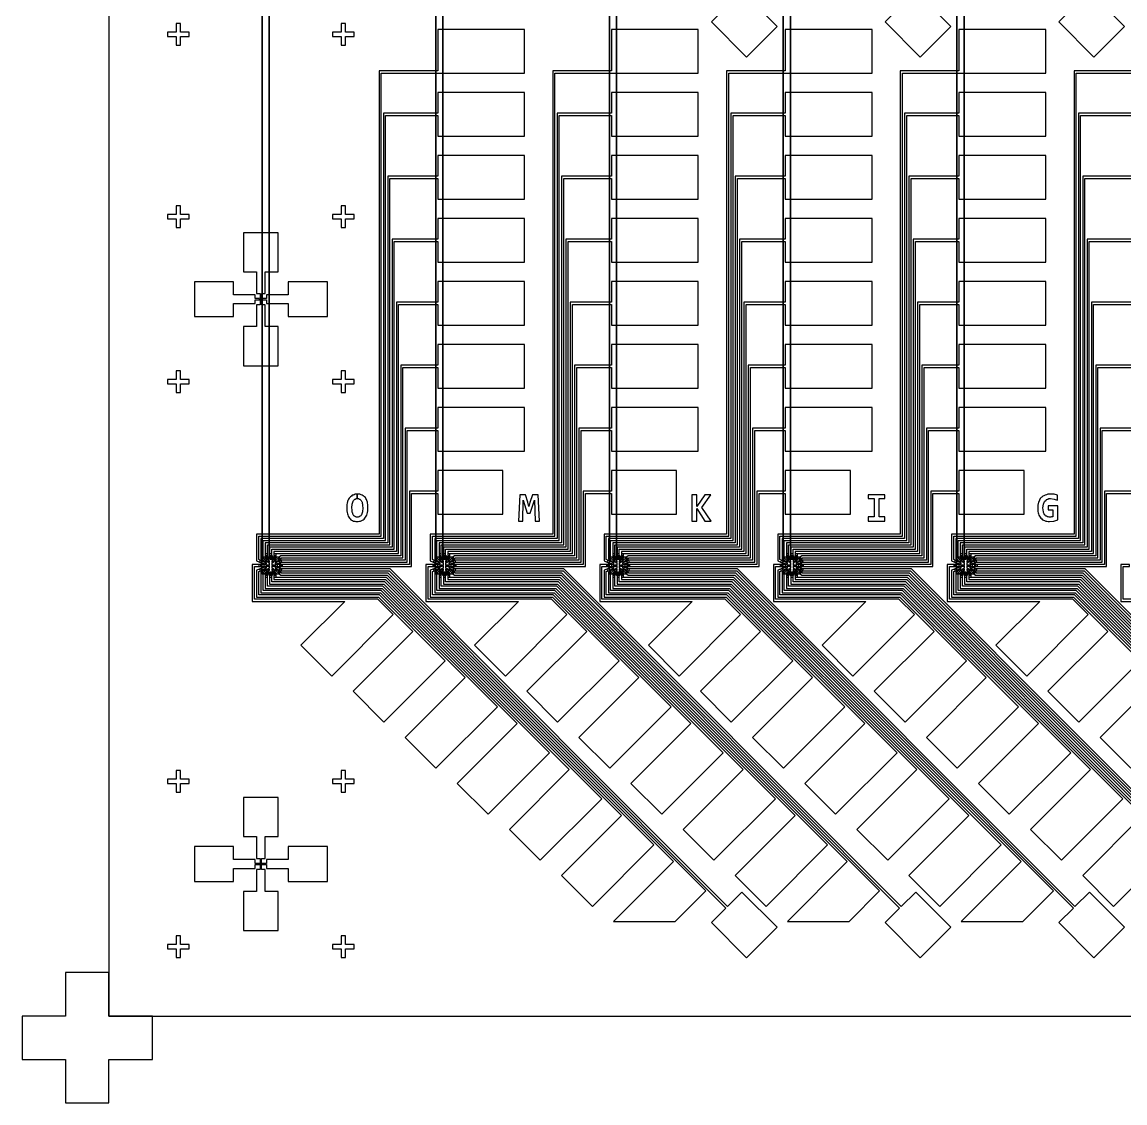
# Model space of a CAD drawing. Extents: x -2450 to 2450, y -2450 to 2450.
# Drawn here: x -2450 to 89, y -2450 to 38 of the extents above; entities that cross this region are included whole.
import ezdxf

# ---------------------------------------------------------------- set-up
doc = ezdxf.new("R2010")
doc.units = 0
for name, color, linetype in [('1', 2, 'CONTINUOUS'), ('11', 2, 'CONTINUOUS'), ('16', 2, 'CONTINUOUS'), ('21', 2, 'CONTINUOUS'), ('6', 2, 'CONTINUOUS')]:
    doc.layers.add(name, color=color, linetype=linetype)

msp = doc.modelspace()

# ---------------------------------------------------------------- linework, layer by layer
at = {"layer": '1'}
for points in [[(-2085, -15), (-2085, 5), (-2065, 5), (-2065, 15), (-2085, 15), (-2085, 35), (-2095, 35), (-2095, 15), (-2115, 15), (-2115, 5), (-2095, 5), (-2095, -15), (-2085, -15)], [(-1705, -15), (-1705, 5), (-1685, 5), (-1685, 15), (-1705, 15), (-1705, 35), (-1715, 35), (-1715, 15), (-1735, 15), (-1735, 5), (-1715, 5), (-1715, -15), (-1705, -15)], [(-2085, -435), (-2085, -415), (-2065, -415), (-2065, -405), (-2085, -405), (-2085, -385), (-2095, -385), (-2095, -405), (-2115, -405), (-2115, -415), (-2095, -415), (-2095, -435), (-2085, -435)], [(-1705, -435), (-1705, -415), (-1685, -415), (-1685, -405), (-1705, -405), (-1705, -385), (-1715, -385), (-1715, -405), (-1735, -405), (-1735, -415), (-1715, -415), (-1715, -435), (-1705, -435)], [(-1860, -753), (-1860, -663), (-1890, -663), (-1890, -613), (-1898.5, -613), (-1898.5, -603), (-1899.5, -603), (-1899.5, -600.5), (-1897, -600.5), (-1897, -601.5), (-1887, -601.5), (-1887, -610), (-1837, -610), (-1837, -640), (-1747, -640), (-1747, -560), (-1837, -560), (-1837, -590), (-1887, -590), (-1887, -598.5), (-1897, -598.5), (-1897, -599.5), (-1899.5, -599.5), (-1899.5, -597), (-1898.5, -597), (-1898.5, -587), (-1890, -587), (-1890, -537), (-1860, -537), (-1860, -447), (-1940, -447), (-1940, -537), (-1910, -537), (-1910, -587), (-1901.5, -587), (-1901.5, -597), (-1900.5, -597), (-1900.5, -599.5), (-1903, -599.5), (-1903, -598.5), (-1913, -598.5), (-1913, -590), (-1963, -590), (-1963, -560), (-2053, -560), (-2053, -640), (-1963, -640), (-1963, -610), (-1913, -610), (-1913, -601.5), (-1903, -601.5), (-1903, -600.5), (-1900.5, -600.5), (-1900.5, -603), (-1901.5, -603), (-1901.5, -613), (-1910, -613), (-1910, -663), (-1940, -663), (-1940, -753), (-1860, -753)], [(-2085, -815), (-2085, -795), (-2065, -795), (-2065, -785), (-2085, -785), (-2085, -765), (-2095, -765), (-2095, -785), (-2115, -785), (-2115, -795), (-2095, -795), (-2095, -815), (-2085, -815)], [(-1705, -815), (-1705, -795), (-1685, -795), (-1685, -785), (-1705, -785), (-1705, -765), (-1715, -765), (-1715, -785), (-1735, -785), (-1735, -795), (-1715, -795), (-1715, -815), (-1705, -815)], [(-1903.4, -1204.98), (-1889.89, -1208.95), (-1889.77, -1209), (-1887.5, -1209), (-1887.5, -1207), (-1889.31, -1207), (-1901.49, -1200.36), (-1903.4, -1204.98)], [(-1903.4, -1221.02), (-1901.49, -1225.64), (-1889.31, -1219), (-1887.5, -1219), (-1887.5, -1217), (-1889.77, -1217), (-1889.89, -1217.05), (-1903.4, -1221.02)], [(-1899.79, -1197.56), (-1888.71, -1205), (-1887.5, -1205), (-1887.5, -1203), (-1887.66, -1203), (-1896.58, -1193.73), (-1899.79, -1197.56)], [(-1855.21, -1197.56), (-1858.42, -1193.73), (-1867.34, -1203), (-1867.5, -1203), (-1867.5, -1205), (-1866.29, -1205), (-1855.21, -1197.56)], [(-1851.6, -1204.98), (-1853.51, -1200.36), (-1865.69, -1207), (-1867.5, -1207), (-1867.5, -1209), (-1865.23, -1209), (-1865.11, -1208.95), (-1851.6, -1204.98)], [(-1851.6, -1221.02), (-1865.11, -1217.05), (-1865.23, -1217), (-1867.5, -1217), (-1867.5, -1219), (-1865.69, -1219), (-1853.51, -1225.64), (-1851.6, -1221.02)], [(-1503.4, -1204.98), (-1489.89, -1208.95), (-1489.77, -1209), (-1487.5, -1209), (-1487.5, -1207), (-1489.31, -1207), (-1501.49, -1200.36), (-1503.4, -1204.98)], [(-1503.4, -1221.02), (-1501.49, -1225.64), (-1489.31, -1219), (-1487.5, -1219), (-1487.5, -1217), (-1489.77, -1217), (-1489.89, -1217.05), (-1503.4, -1221.02)], [(-1499.79, -1197.56), (-1488.71, -1205), (-1487.5, -1205), (-1487.5, -1203), (-1487.66, -1203), (-1496.58, -1193.73), (-1499.79, -1197.56)], [(-1455.21, -1197.56), (-1458.42, -1193.73), (-1467.34, -1203), (-1467.5, -1203), (-1467.5, -1205), (-1466.29, -1205), (-1455.21, -1197.56)], [(-1451.6, -1204.98), (-1453.51, -1200.36), (-1465.69, -1207), (-1467.5, -1207), (-1467.5, -1209), (-1465.23, -1209), (-1465.11, -1208.95), (-1451.6, -1204.98)], [(-1451.6, -1221.02), (-1465.11, -1217.05), (-1465.23, -1217), (-1467.5, -1217), (-1467.5, -1219), (-1465.69, -1219), (-1453.51, -1225.64), (-1451.6, -1221.02)], [(-1103.4, -1204.98), (-1089.89, -1208.95), (-1089.77, -1209), (-1087.5, -1209), (-1087.5, -1207), (-1089.31, -1207), (-1101.49, -1200.36), (-1103.4, -1204.98)], [(-1103.4, -1221.02), (-1101.49, -1225.64), (-1089.31, -1219), (-1087.5, -1219), (-1087.5, -1217), (-1089.77, -1217), (-1089.89, -1217.05), (-1103.4, -1221.02)], [(-1099.79, -1197.56), (-1088.71, -1205), (-1087.5, -1205), (-1087.5, -1203), (-1087.66, -1203), (-1096.58, -1193.73), (-1099.79, -1197.56)], [(-1055.21, -1197.56), (-1058.42, -1193.73), (-1067.34, -1203), (-1067.5, -1203), (-1067.5, -1205), (-1066.29, -1205), (-1055.21, -1197.56)], [(-1051.6, -1204.98), (-1053.51, -1200.36), (-1065.69, -1207), (-1067.5, -1207), (-1067.5, -1209), (-1065.23, -1209), (-1065.11, -1208.95), (-1051.6, -1204.98)], [(-1051.6, -1221.02), (-1065.11, -1217.05), (-1065.23, -1217), (-1067.5, -1217), (-1067.5, -1219), (-1065.69, -1219), (-1053.51, -1225.64), (-1051.6, -1221.02)], [(-703.402, -1204.98), (-689.893, -1208.95), (-689.771, -1209), (-687.5, -1209), (-687.5, -1207), (-689.314, -1207), (-701.488, -1200.36), (-703.402, -1204.98)], [(-703.402, -1221.02), (-701.488, -1225.64), (-689.314, -1219), (-687.5, -1219), (-687.5, -1217), (-689.771, -1217), (-689.893, -1217.05), (-703.402, -1221.02)], [(-699.79, -1197.56), (-688.713, -1205), (-687.5, -1205), (-687.5, -1203), (-687.662, -1203), (-696.576, -1193.73), (-699.79, -1197.56)], [(-655.21, -1197.56), (-658.424, -1193.73), (-667.338, -1203), (-667.5, -1203), (-667.5, -1205), (-666.287, -1205), (-655.21, -1197.56)], [(-651.598, -1204.98), (-653.512, -1200.36), (-665.686, -1207), (-667.5, -1207), (-667.5, -1209), (-665.229, -1209), (-665.107, -1208.95), (-651.598, -1204.98)], [(-651.598, -1221.02), (-665.107, -1217.05), (-665.229, -1217), (-667.5, -1217), (-667.5, -1219), (-665.686, -1219), (-653.512, -1225.64), (-651.598, -1221.02)], [(-303.402, -1204.98), (-289.893, -1208.95), (-289.771, -1209), (-287.5, -1209), (-287.5, -1207), (-289.314, -1207), (-301.488, -1200.36), (-303.402, -1204.98)], [(-303.402, -1221.02), (-301.488, -1225.64), (-289.314, -1219), (-287.5, -1219), (-287.5, -1217), (-289.771, -1217), (-289.893, -1217.05), (-303.402, -1221.02)], [(-299.79, -1197.56), (-288.713, -1205), (-287.5, -1205), (-287.5, -1203), (-287.662, -1203), (-296.576, -1193.73), (-299.79, -1197.56)], [(-255.21, -1197.56), (-258.424, -1193.73), (-267.338, -1203), (-267.5, -1203), (-267.5, -1205), (-266.287, -1205), (-255.21, -1197.56)], [(-251.598, -1204.98), (-253.512, -1200.36), (-265.686, -1207), (-267.5, -1207), (-267.5, -1209), (-265.229, -1209), (-265.107, -1208.95), (-251.598, -1204.98)], [(-251.598, -1221.02), (-265.107, -1217.05), (-265.229, -1217), (-267.5, -1217), (-267.5, -1219), (-265.686, -1219), (-253.512, -1225.64), (-251.598, -1221.02)], [(-1899.79, -1228.44), (-1896.58, -1232.27), (-1887.66, -1223), (-1887.5, -1223), (-1887.5, -1221), (-1888.71, -1221), (-1899.79, -1228.44)], [(-1855.21, -1228.44), (-1866.29, -1221), (-1867.5, -1221), (-1867.5, -1223), (-1867.34, -1223), (-1858.42, -1232.27), (-1855.21, -1228.44)], [(-1499.79, -1228.44), (-1496.58, -1232.27), (-1487.66, -1223), (-1487.5, -1223), (-1487.5, -1221), (-1488.71, -1221), (-1499.79, -1228.44)], [(-1455.21, -1228.44), (-1466.29, -1221), (-1467.5, -1221), (-1467.5, -1223), (-1467.34, -1223), (-1458.42, -1232.27), (-1455.21, -1228.44)], [(-1099.79, -1228.44), (-1096.58, -1232.27), (-1087.66, -1223), (-1087.5, -1223), (-1087.5, -1221), (-1088.71, -1221), (-1099.79, -1228.44)], [(-1055.21, -1228.44), (-1066.29, -1221), (-1067.5, -1221), (-1067.5, -1223), (-1067.34, -1223), (-1058.42, -1232.27), (-1055.21, -1228.44)], [(-699.79, -1228.44), (-696.576, -1232.27), (-687.662, -1223), (-687.5, -1223), (-687.5, -1221), (-688.713, -1221), (-699.79, -1228.44)], [(-655.21, -1228.44), (-666.287, -1221), (-667.5, -1221), (-667.5, -1223), (-667.338, -1223), (-658.424, -1232.27), (-655.21, -1228.44)], [(-299.79, -1228.44), (-296.576, -1232.27), (-287.662, -1223), (-287.5, -1223), (-287.5, -1221), (-288.713, -1221), (-299.79, -1228.44)], [(-255.21, -1228.44), (-266.287, -1221), (-267.5, -1221), (-267.5, -1223), (-267.338, -1223), (-258.424, -1232.27), (-255.21, -1228.44)], [(-2085, -1735), (-2085, -1715), (-2065, -1715), (-2065, -1705), (-2085, -1705), (-2085, -1685), (-2095, -1685), (-2095, -1705), (-2115, -1705), (-2115, -1715), (-2095, -1715), (-2095, -1735), (-2085, -1735)], [(-1705, -1735), (-1705, -1715), (-1685, -1715), (-1685, -1705), (-1705, -1705), (-1705, -1685), (-1715, -1685), (-1715, -1705), (-1735, -1705), (-1735, -1715), (-1715, -1715), (-1715, -1735), (-1705, -1735)], [(-1860, -2053), (-1860, -1963), (-1890, -1963), (-1890, -1913), (-1898.5, -1913), (-1898.5, -1903), (-1899.5, -1903), (-1899.5, -1900.5), (-1897, -1900.5), (-1897, -1901.5), (-1887, -1901.5), (-1887, -1910), (-1837, -1910), (-1837, -1940), (-1747, -1940), (-1747, -1860), (-1837, -1860), (-1837, -1890), (-1887, -1890), (-1887, -1898.5), (-1897, -1898.5), (-1897, -1899.5), (-1899.5, -1899.5), (-1899.5, -1897), (-1898.5, -1897), (-1898.5, -1887), (-1890, -1887), (-1890, -1837), (-1860, -1837), (-1860, -1747), (-1940, -1747), (-1940, -1837), (-1910, -1837), (-1910, -1887), (-1901.5, -1887), (-1901.5, -1897), (-1900.5, -1897), (-1900.5, -1899.5), (-1903, -1899.5), (-1903, -1898.5), (-1913, -1898.5), (-1913, -1890), (-1963, -1890), (-1963, -1860), (-2053, -1860), (-2053, -1940), (-1963, -1940), (-1963, -1910), (-1913, -1910), (-1913, -1901.5), (-1903, -1901.5), (-1903, -1900.5), (-1900.5, -1900.5), (-1900.5, -1903), (-1901.5, -1903), (-1901.5, -1913), (-1910, -1913), (-1910, -1963), (-1940, -1963), (-1940, -2053), (-1860, -2053)], [(-2085, -2115), (-2085, -2095), (-2065, -2095), (-2065, -2085), (-2085, -2085), (-2085, -2065), (-2095, -2065), (-2095, -2085), (-2115, -2085), (-2115, -2095), (-2095, -2095), (-2095, -2115), (-2085, -2115)], [(-1705, -2115), (-1705, -2095), (-1685, -2095), (-1685, -2085), (-1705, -2085), (-1705, -2065), (-1715, -2065), (-1715, -2085), (-1735, -2085), (-1735, -2095), (-1715, -2095), (-1715, -2115), (-1705, -2115)], [(-2450, -2250), (-2450, -2350), (-2350, -2350), (-2350, -2450), (-2250, -2450), (-2250, -2350), (-2150, -2350), (-2150, -2250), (-2250, -2250), (-2250, -2150), (-2350, -2150), (-2350, -2250), (-2450, -2250)]]:
    msp.add_lwpolyline(points, close=True, dxfattribs=at)
at = {"layer": '11'}
for points in [[(-1855.29, 854.008), (-1857.21, 849.389), (-1853.85, 848), (-1604.5, 848), (-829.5, 72), (-863, 38.5), (-782, -42.5), (-711.5, 28), (-792.5, 109), (-826, 75.5), (-1602.5, 853), (-1852.86, 853), (-1855.29, 854.008)], [(-1455.29, 854.008), (-1457.21, 849.389), (-1453.85, 848), (-1204.5, 848), (-429.5, 72), (-463, 38.5), (-382, -42.5), (-311.5, 28), (-392.5, 109), (-426, 75.5), (-1202.5, 853), (-1452.86, 853), (-1455.29, 854.008)], [(-1055.29, 854.008), (-1057.21, 849.389), (-1053.85, 848), (-804.5, 848), (-29.5, 72), (-63, 38.5), (18, -42.5), (88.5, 28), (7.5, 109), (-26, 75.5), (-802.5, 853), (-1052.86, 853), (-1055.29, 854.008)], [(-1293, 20.5), (-1493, 20.5), (-1493, -74.5), (-1628, -74.5), (-1628, -1140.5), (-1910, -1140.5), (-1910, -1202.24), (-1899.71, -1206.51), (-1897.79, -1201.89), (-1905, -1198.9), (-1905, -1145.5), (-1623, -1145.5), (-1623, -79.5), (-1293, -79.5), (-1293, 20.5)], [(-893, 20.5), (-1093, 20.5), (-1093, -74.5), (-1228, -74.5), (-1228, -1140.5), (-1510, -1140.5), (-1510, -1202.24), (-1499.71, -1206.51), (-1497.79, -1201.89), (-1505, -1198.9), (-1505, -1145.5), (-1223, -1145.5), (-1223, -79.5), (-893, -79.5), (-893, 20.5)], [(-493, 20.5), (-693, 20.5), (-693, -74.5), (-828, -74.5), (-828, -1140.5), (-1110, -1140.5), (-1110, -1202.24), (-1099.71, -1206.51), (-1097.79, -1201.89), (-1105, -1198.9), (-1105, -1145.5), (-823, -1145.5), (-823, -79.5), (-493, -79.5), (-493, 20.5)], [(-93, 20.5), (-293, 20.5), (-293, -74.5), (-428, -74.5), (-428, -1140.5), (-710, -1140.5), (-710, -1202.24), (-699.706, -1206.51), (-697.793, -1201.89), (-705, -1198.9), (-705, -1145.5), (-423, -1145.5), (-423, -79.5), (-93, -79.5), (-93, 20.5)], [(307, 20.5), (107, 20.5), (107, -74.5), (-28, -74.5), (-28, -1140.5), (-310, -1140.5), (-310, -1202.24), (-299.706, -1206.51), (-297.793, -1201.89), (-305, -1198.9), (-305, -1145.5), (-23, -1145.5), (-23, -79.5), (307, -79.5), (307, 20.5)], [(-1293, -124.5), (-1493, -124.5), (-1493, -172), (-1618, -172), (-1618, -1150.5), (-1900, -1150.5), (-1900, -1197.38), (-1896.73, -1200.13), (-1893.51, -1196.3), (-1895, -1195.05), (-1895, -1155.5), (-1613, -1155.5), (-1613, -177), (-1493, -177), (-1493, -224.5), (-1293, -224.5), (-1293, -124.5)], [(-893, -124.5), (-1093, -124.5), (-1093, -172), (-1218, -172), (-1218, -1150.5), (-1500, -1150.5), (-1500, -1197.38), (-1496.73, -1200.13), (-1493.51, -1196.3), (-1495, -1195.05), (-1495, -1155.5), (-1213, -1155.5), (-1213, -177), (-1093, -177), (-1093, -224.5), (-893, -224.5), (-893, -124.5)], [(-493, -124.5), (-693, -124.5), (-693, -172), (-818, -172), (-818, -1150.5), (-1100, -1150.5), (-1100, -1197.38), (-1096.73, -1200.13), (-1093.51, -1196.3), (-1095, -1195.05), (-1095, -1155.5), (-813, -1155.5), (-813, -177), (-693, -177), (-693, -224.5), (-493, -224.5), (-493, -124.5)], [(-93, -124.5), (-293, -124.5), (-293, -172), (-418, -172), (-418, -1150.5), (-700, -1150.5), (-700, -1197.38), (-696.726, -1200.13), (-693.512, -1196.3), (-695, -1195.05), (-695, -1155.5), (-413, -1155.5), (-413, -177), (-293, -177), (-293, -224.5), (-93, -224.5), (-93, -124.5)], [(307, -124.5), (107, -124.5), (107, -172), (-18, -172), (-18, -1150.5), (-300, -1150.5), (-300, -1197.38), (-296.726, -1200.13), (-293.512, -1196.3), (-295, -1195.05), (-295, -1155.5), (-13, -1155.5), (-13, -177), (107, -177), (107, -224.5), (307, -224.5), (307, -124.5)], [(-1293, -269.5), (-1493, -269.5), (-1493, -317), (-1608, -317), (-1608, -1160.5), (-1890, -1160.5), (-1890, -1190), (-1885, -1190), (-1885, -1165.5), (-1603, -1165.5), (-1603, -322), (-1493, -322), (-1493, -369.5), (-1293, -369.5), (-1293, -269.5)], [(-893, -269.5), (-1093, -269.5), (-1093, -317), (-1208, -317), (-1208, -1160.5), (-1490, -1160.5), (-1490, -1190), (-1485, -1190), (-1485, -1165.5), (-1203, -1165.5), (-1203, -322), (-1093, -322), (-1093, -369.5), (-893, -369.5), (-893, -269.5)], [(-493, -269.5), (-693, -269.5), (-693, -317), (-808, -317), (-808, -1160.5), (-1090, -1160.5), (-1090, -1190), (-1085, -1190), (-1085, -1165.5), (-803, -1165.5), (-803, -322), (-693, -322), (-693, -369.5), (-493, -369.5), (-493, -269.5)], [(-93, -269.5), (-293, -269.5), (-293, -317), (-408, -317), (-408, -1160.5), (-690, -1160.5), (-690, -1190), (-685, -1190), (-685, -1165.5), (-403, -1165.5), (-403, -322), (-293, -322), (-293, -369.5), (-93, -369.5), (-93, -269.5)], [(307, -269.5), (107, -269.5), (107, -317), (-8, -317), (-8, -1160.5), (-290, -1160.5), (-290, -1190), (-285, -1190), (-285, -1165.5), (-3, -1165.5), (-3, -322), (107, -322), (107, -369.5), (307, -369.5), (307, -269.5)], [(-1293, -414.5), (-1493, -414.5), (-1493, -462), (-1598, -462), (-1598, -1170.5), (-1880, -1170.5), (-1880, -1190), (-1875, -1190), (-1875, -1175.5), (-1593, -1175.5), (-1593, -467), (-1493, -467), (-1493, -514.5), (-1293, -514.5), (-1293, -414.5)], [(-893, -414.5), (-1093, -414.5), (-1093, -462), (-1198, -462), (-1198, -1170.5), (-1480, -1170.5), (-1480, -1190), (-1475, -1190), (-1475, -1175.5), (-1193, -1175.5), (-1193, -467), (-1093, -467), (-1093, -514.5), (-893, -514.5), (-893, -414.5)], [(-493, -414.5), (-693, -414.5), (-693, -462), (-798, -462), (-798, -1170.5), (-1080, -1170.5), (-1080, -1190), (-1075, -1190), (-1075, -1175.5), (-793, -1175.5), (-793, -467), (-693, -467), (-693, -514.5), (-493, -514.5), (-493, -414.5)], [(-93, -414.5), (-293, -414.5), (-293, -462), (-398, -462), (-398, -1170.5), (-680, -1170.5), (-680, -1190), (-675, -1190), (-675, -1175.5), (-393, -1175.5), (-393, -467), (-293, -467), (-293, -514.5), (-93, -514.5), (-93, -414.5)], [(307, -414.5), (107, -414.5), (107, -462), (2, -462), (2, -1170.5), (-280, -1170.5), (-280, -1190), (-275, -1190), (-275, -1175.5), (7, -1175.5), (7, -467), (107, -467), (107, -514.5), (307, -514.5), (307, -414.5)], [(-1293, -559.5), (-1493, -559.5), (-1493, -607), (-1588, -607), (-1588, -1180.5), (-1870, -1180.5), (-1870, -1190), (-1865, -1190), (-1865, -1185.5), (-1583, -1185.5), (-1583, -612), (-1493, -612), (-1493, -659.5), (-1293, -659.5), (-1293, -559.5)], [(-893, -559.5), (-1093, -559.5), (-1093, -607), (-1188, -607), (-1188, -1180.5), (-1470, -1180.5), (-1470, -1190), (-1465, -1190), (-1465, -1185.5), (-1183, -1185.5), (-1183, -612), (-1093, -612), (-1093, -659.5), (-893, -659.5), (-893, -559.5)], [(-493, -559.5), (-693, -559.5), (-693, -607), (-788, -607), (-788, -1180.5), (-1070, -1180.5), (-1070, -1190), (-1065, -1190), (-1065, -1185.5), (-783, -1185.5), (-783, -612), (-693, -612), (-693, -659.5), (-493, -659.5), (-493, -559.5)], [(-93, -559.5), (-293, -559.5), (-293, -607), (-388, -607), (-388, -1180.5), (-670, -1180.5), (-670, -1190), (-665, -1190), (-665, -1185.5), (-383, -1185.5), (-383, -612), (-293, -612), (-293, -659.5), (-93, -659.5), (-93, -559.5)], [(307, -559.5), (107, -559.5), (107, -607), (12, -607), (12, -1180.5), (-270, -1180.5), (-270, -1190), (-265, -1190), (-265, -1185.5), (17, -1185.5), (17, -612), (107, -612), (107, -659.5), (307, -659.5), (307, -559.5)], [(-1293, -704.5), (-1493, -704.5), (-1493, -752), (-1578, -752), (-1578, -1190.5), (-1854.58, -1190.5), (-1861.49, -1196.3), (-1858.27, -1200.13), (-1852.76, -1195.5), (-1573, -1195.5), (-1573, -757), (-1493, -757), (-1493, -804.5), (-1293, -804.5), (-1293, -704.5)], [(-893, -704.5), (-1093, -704.5), (-1093, -752), (-1178, -752), (-1178, -1190.5), (-1454.58, -1190.5), (-1461.49, -1196.3), (-1458.27, -1200.13), (-1452.76, -1195.5), (-1173, -1195.5), (-1173, -757), (-1093, -757), (-1093, -804.5), (-893, -804.5), (-893, -704.5)], [(-493, -704.5), (-693, -704.5), (-693, -752), (-778, -752), (-778, -1190.5), (-1054.58, -1190.5), (-1061.49, -1196.3), (-1058.27, -1200.13), (-1052.76, -1195.5), (-773, -1195.5), (-773, -757), (-693, -757), (-693, -804.5), (-493, -804.5), (-493, -704.5)], [(-93, -704.5), (-293, -704.5), (-293, -752), (-378, -752), (-378, -1190.5), (-654.576, -1190.5), (-661.488, -1196.3), (-658.274, -1200.13), (-652.755, -1195.5), (-373, -1195.5), (-373, -757), (-293, -757), (-293, -804.5), (-93, -804.5), (-93, -704.5)], [(307, -704.5), (107, -704.5), (107, -752), (22, -752), (22, -1190.5), (-254.576, -1190.5), (-261.488, -1196.3), (-258.274, -1200.13), (-252.755, -1195.5), (27, -1195.5), (27, -757), (107, -757), (107, -804.5), (307, -804.5), (307, -704.5)], [(-1293, -849.5), (-1493, -849.5), (-1493, -897), (-1568, -897), (-1568, -1200.5), (-1853.85, -1200.5), (-1857.21, -1201.89), (-1855.29, -1206.51), (-1852.86, -1205.5), (-1563, -1205.5), (-1563, -902), (-1493, -902), (-1493, -949.5), (-1293, -949.5), (-1293, -849.5)], [(-893, -849.5), (-1093, -849.5), (-1093, -897), (-1168, -897), (-1168, -1200.5), (-1453.85, -1200.5), (-1457.21, -1201.89), (-1455.29, -1206.51), (-1452.86, -1205.5), (-1163, -1205.5), (-1163, -902), (-1093, -902), (-1093, -949.5), (-893, -949.5), (-893, -849.5)], [(-493, -849.5), (-693, -849.5), (-693, -897), (-768, -897), (-768, -1200.5), (-1053.85, -1200.5), (-1057.21, -1201.89), (-1055.29, -1206.51), (-1052.86, -1205.5), (-763, -1205.5), (-763, -902), (-693, -902), (-693, -949.5), (-493, -949.5), (-493, -849.5)], [(-93, -849.5), (-293, -849.5), (-293, -897), (-368, -897), (-368, -1200.5), (-653.854, -1200.5), (-657.207, -1201.89), (-655.294, -1206.51), (-652.861, -1205.5), (-363, -1205.5), (-363, -902), (-293, -902), (-293, -949.5), (-93, -949.5), (-93, -849.5)], [(307, -849.5), (107, -849.5), (107, -897), (32, -897), (32, -1200.5), (-253.854, -1200.5), (-257.207, -1201.89), (-255.294, -1206.51), (-252.861, -1205.5), (37, -1205.5), (37, -902), (107, -902), (107, -949.5), (307, -949.5), (307, -849.5)], [(-1343, -994.5), (-1493, -994.5), (-1493, -1042), (-1558, -1042), (-1558, -1210.5), (-1854.5, -1210.5), (-1854.5, -1215.5), (-1553, -1215.5), (-1553, -1047), (-1493, -1047), (-1493, -1094.5), (-1343, -1094.5), (-1343, -994.5)], [(-943, -994.5), (-1093, -994.5), (-1093, -1042), (-1158, -1042), (-1158, -1210.5), (-1454.5, -1210.5), (-1454.5, -1215.5), (-1153, -1215.5), (-1153, -1047), (-1093, -1047), (-1093, -1094.5), (-943, -1094.5), (-943, -994.5)], [(-543, -994.5), (-693, -994.5), (-693, -1042), (-758, -1042), (-758, -1210.5), (-1054.5, -1210.5), (-1054.5, -1215.5), (-753, -1215.5), (-753, -1047), (-693, -1047), (-693, -1094.5), (-543, -1094.5), (-543, -994.5)], [(-143, -994.5), (-293, -994.5), (-293, -1042), (-358, -1042), (-358, -1210.5), (-654.5, -1210.5), (-654.5, -1215.5), (-353, -1215.5), (-353, -1047), (-293, -1047), (-293, -1094.5), (-143, -1094.5), (-143, -994.5)], [(257, -994.5), (107, -994.5), (107, -1042), (42, -1042), (42, -1210.5), (-254.5, -1210.5), (-254.5, -1215.5), (47, -1215.5), (47, -1047), (107, -1047), (107, -1094.5), (257, -1094.5), (257, -994.5)], [(-1672.02, -1048.87), (-1678.11, -1048.87), (-1678.11, -1059.01), (-1674.95, -1059.01), (-1673.6, -1060.14), (-1672.36, -1060.14), (-1671.23, -1061.27), (-1670.22, -1062.39), (-1669.32, -1063.52), (-1668.53, -1064.64), (-1667.85, -1065.77), (-1667.29, -1066.9), (-1666.73, -1069.15), (-1666.39, -1071.4), (-1665.83, -1075.91), (-1665.6, -1080.41), (-1666.39, -1089.43), (-1668.53, -1096.18), (-1669.32, -1097.31), (-1670.22, -1098.44), (-1671.23, -1099.56), (-1672.36, -1099.56), (-1673.6, -1100.69), (-1674.95, -1100.69), (-1676.41, -1101.82), (-1679.68, -1101.82), (-1681.15, -1100.69), (-1682.5, -1100.69), (-1683.74, -1099.56), (-1684.86, -1099.56), (-1685.88, -1098.44), (-1686.78, -1097.31), (-1687.57, -1096.18), (-1688.24, -1095.06), (-1688.81, -1092.81), (-1689.26, -1091.68), (-1689.71, -1089.43), (-1690.27, -1084.92), (-1690.5, -1080.41), (-1689.71, -1071.4), (-1687.57, -1064.64), (-1686.78, -1063.52), (-1683.74, -1060.14), (-1682.5, -1060.14), (-1681.15, -1059.01), (-1678.11, -1059.01), (-1678.11, -1048.87), (-1682.72, -1048.87), (-1685.09, -1050), (-1687.34, -1051.13), (-1689.6, -1051.13), (-1691.62, -1053.38), (-1693.54, -1054.51), (-1695.34, -1056.76), (-1696.92, -1057.89), (-1698.38, -1060.14), (-1699.62, -1063.52), (-1700.63, -1065.77), (-1701.42, -1069.15), (-1702.1, -1072.53), (-1702.44, -1075.91), (-1702.55, -1080.41), (-1702.44, -1083.79), (-1702.21, -1087.17), (-1701.76, -1090.55), (-1701.08, -1093.93), (-1700.18, -1096.18), (-1699.17, -1099.56), (-1697.93, -1101.82), (-1696.47, -1104.07), (-1694.89, -1105.2), (-1693.09, -1107.45), (-1691.17, -1108.58), (-1688.92, -1109.7), (-1686.55, -1110.83), (-1684.08, -1110.83), (-1681.37, -1111.95), (-1675.85, -1111.95), (-1673.37, -1110.83), (-1671.01, -1110.83), (-1666.5, -1108.58), (-1664.48, -1107.45), (-1662.56, -1106.32), (-1660.76, -1104.07), (-1659.18, -1101.82), (-1657.72, -1099.56), (-1656.48, -1097.31), (-1655.46, -1093.93), (-1654.67, -1090.55), (-1654, -1087.17), (-1653.66, -1083.79), (-1653.55, -1080.41), (-1653.66, -1075.91), (-1653.89, -1072.53), (-1654.34, -1069.15), (-1655.01, -1066.9), (-1655.91, -1063.52), (-1656.93, -1061.27), (-1658.17, -1059.01), (-1659.63, -1056.76), (-1661.21, -1054.51), (-1663.01, -1053.38), (-1664.92, -1052.25), (-1667.18, -1051.13), (-1669.54, -1050), (-1672.02, -1048.87)], [(-1268.9, -1110.83), (-1258.76, -1110.83), (-1261.8, -1050), (-1274.98, -1050), (-1280.61, -1068.02), (-1283.2, -1077.04), (-1285.68, -1066.9), (-1291.09, -1050), (-1304.04, -1050), (-1306.97, -1110.83), (-1297.28, -1110.83), (-1295.93, -1062.39), (-1287.26, -1092.81), (-1280.05, -1092.81), (-1273.29, -1071.4), (-1270.36, -1062.39), (-1268.9, -1110.83)], [(-878.051, -1110.83), (-863.294, -1110.83), (-885.035, -1079.29), (-864.308, -1050), (-878.164, -1050), (-896.412, -1077.04), (-896.412, -1050), (-908.015, -1050), (-908.015, -1110.83), (-896.412, -1110.83), (-896.412, -1081.54), (-878.051, -1110.83)], [(-501.987, -1059.01), (-488.469, -1059.01), (-488.469, -1100.69), (-501.987, -1100.69), (-501.987, -1110.83), (-463.462, -1110.83), (-463.462, -1100.69), (-476.867, -1100.69), (-476.867, -1059.01), (-463.462, -1059.01), (-463.462, -1050), (-501.987, -1050), (-501.987, -1059.01)], [(-87.259, -1084.92), (-77.009, -1084.92), (-77.009, -1100.69), (-79.6, -1100.69), (-81.064, -1101.82), (-85.119, -1101.82), (-87.147, -1100.69), (-88.949, -1100.69), (-90.526, -1099.56), (-91.991, -1099.56), (-93.342, -1098.44), (-94.581, -1097.31), (-95.595, -1096.18), (-96.609, -1093.93), (-97.398, -1092.81), (-97.961, -1090.55), (-98.524, -1089.43), (-99.425, -1080.41), (-98.299, -1071.4), (-97.623, -1069.15), (-96.834, -1068.02), (-95.933, -1065.77), (-94.919, -1064.64), (-92.441, -1062.39), (-90.977, -1061.27), (-89.4, -1060.14), (-87.71, -1060.14), (-85.908, -1059.01), (-81.852, -1059.01), (-73.404, -1060.14), (-65.857, -1062.39), (-65.857, -1051.13), (-73.742, -1048.87), (-88.611, -1048.87), (-91.653, -1050), (-94.581, -1051.13), (-97.172, -1052.25), (-99.65, -1053.38), (-101.791, -1055.63), (-103.818, -1056.76), (-105.621, -1059.01), (-107.198, -1062.39), (-108.549, -1064.64), (-109.563, -1066.9), (-110.464, -1070.28), (-111.14, -1073.66), (-111.478, -1077.04), (-111.591, -1081.54), (-111.478, -1084.92), (-111.14, -1088.3), (-110.577, -1091.68), (-109.676, -1093.93), (-108.662, -1097.31), (-107.423, -1099.56), (-105.959, -1101.82), (-104.269, -1104.07), (-102.467, -1105.2), (-100.326, -1107.45), (-98.073, -1108.58), (-95.708, -1109.7), (-93.117, -1110.83), (-90.301, -1110.83), (-87.372, -1111.95), (-84.331, -1111.95), (-74.418, -1110.83), (-65.631, -1107.45), (-65.631, -1075.91), (-87.259, -1075.91), (-87.259, -1084.92)], [(-1900.5, -1210.5), (-1920, -1210.5), (-1920, -1295.5), (-1707, -1295.5), (-1808, -1396.5), (-1737, -1467.5), (-1595.5, -1326), (-1631, -1290.5), (-1915, -1290.5), (-1915, -1215.5), (-1900.5, -1215.5), (-1900.5, -1210.5)], [(-1500.5, -1210.5), (-1520, -1210.5), (-1520, -1295.5), (-1307, -1295.5), (-1408, -1396.5), (-1337, -1467.5), (-1195.5, -1326), (-1231, -1290.5), (-1515, -1290.5), (-1515, -1215.5), (-1500.5, -1215.5), (-1500.5, -1210.5)], [(-1100.5, -1210.5), (-1120, -1210.5), (-1120, -1295.5), (-907, -1295.5), (-1008, -1396.5), (-937, -1467.5), (-795.5, -1326), (-831, -1290.5), (-1115, -1290.5), (-1115, -1215.5), (-1100.5, -1215.5), (-1100.5, -1210.5)], [(-700.5, -1210.5), (-720, -1210.5), (-720, -1295.5), (-507, -1295.5), (-608, -1396.5), (-537, -1467.5), (-395.5, -1326), (-431, -1290.5), (-715, -1290.5), (-715, -1215.5), (-700.5, -1215.5), (-700.5, -1210.5)], [(-300.5, -1210.5), (-320, -1210.5), (-320, -1295.5), (-107, -1295.5), (-208, -1396.5), (-137, -1467.5), (4.5, -1326), (-31, -1290.5), (-315, -1290.5), (-315, -1215.5), (-300.5, -1215.5), (-300.5, -1210.5)], [(99.5, -1210.5), (80, -1210.5), (80, -1295.5), (293, -1295.5), (192, -1396.5), (263, -1467.5), (404.5, -1326), (369, -1290.5), (85, -1290.5), (85, -1215.5), (99.5, -1215.5), (99.5, -1210.5)], [(-1899.71, -1219.49), (-1910, -1223.76), (-1910, -1285.5), (-1629, -1285.5), (-1550, -1364.5), (-1688, -1502.5), (-1617, -1573.5), (-1475.5, -1432), (-1627, -1280.5), (-1905, -1280.5), (-1905, -1227.1), (-1897.79, -1224.11), (-1899.71, -1219.49)], [(-1896.73, -1225.87), (-1900, -1228.62), (-1900, -1275.5), (-1625, -1275.5), (-1430, -1470.5), (-1568, -1608.5), (-1497, -1679.5), (-1355.5, -1538), (-1623, -1270.5), (-1895, -1270.5), (-1895, -1230.95), (-1893.51, -1229.7), (-1896.73, -1225.87)], [(-1885, -1236), (-1890, -1236), (-1890, -1265.5), (-1621, -1265.5), (-1310, -1576.5), (-1448, -1714.5), (-1377, -1785.5), (-1235.5, -1644), (-1619, -1260.5), (-1885, -1260.5), (-1885, -1236)], [(-1875, -1236), (-1880, -1236), (-1880, -1255.5), (-1617, -1255.5), (-1190, -1682.5), (-1328, -1820.5), (-1257, -1891.5), (-1115.5, -1750), (-1615, -1250.5), (-1875, -1250.5), (-1875, -1236)], [(-1865, -1236), (-1870, -1236), (-1870, -1245.5), (-1613, -1245.5), (-1070, -1788.5), (-1208, -1926.5), (-1137, -1997.5), (-995.5, -1856), (-1611, -1240.5), (-1865, -1240.5), (-1865, -1236)], [(-1858.27, -1225.87), (-1861.49, -1229.7), (-1854.58, -1235.5), (-1609, -1235.5), (-950, -1894.5), (-1088, -2032.5), (-946, -2032.5), (-875.5, -1962), (-1607, -1230.5), (-1852.76, -1230.5), (-1858.27, -1225.87)], [(-1855.29, -1219.49), (-1857.21, -1224.11), (-1853.85, -1225.5), (-1604.5, -1225.5), (-829.5, -2001.5), (-863, -2035), (-782, -2116), (-711.5, -2045.5), (-792.5, -1964.5), (-826, -1998), (-1602.5, -1220.5), (-1852.86, -1220.5), (-1855.29, -1219.49)], [(-1499.71, -1219.49), (-1510, -1223.76), (-1510, -1285.5), (-1229, -1285.5), (-1150, -1364.5), (-1288, -1502.5), (-1217, -1573.5), (-1075.5, -1432), (-1227, -1280.5), (-1505, -1280.5), (-1505, -1227.1), (-1497.79, -1224.11), (-1499.71, -1219.49)], [(-1496.73, -1225.87), (-1500, -1228.62), (-1500, -1275.5), (-1225, -1275.5), (-1030, -1470.5), (-1168, -1608.5), (-1097, -1679.5), (-955.5, -1538), (-1223, -1270.5), (-1495, -1270.5), (-1495, -1230.95), (-1493.51, -1229.7), (-1496.73, -1225.87)], [(-1485, -1236), (-1490, -1236), (-1490, -1265.5), (-1221, -1265.5), (-910, -1576.5), (-1048, -1714.5), (-977, -1785.5), (-835.5, -1644), (-1219, -1260.5), (-1485, -1260.5), (-1485, -1236)], [(-1475, -1236), (-1480, -1236), (-1480, -1255.5), (-1217, -1255.5), (-790, -1682.5), (-928, -1820.5), (-857, -1891.5), (-715.5, -1750), (-1215, -1250.5), (-1475, -1250.5), (-1475, -1236)], [(-1465, -1236), (-1470, -1236), (-1470, -1245.5), (-1213, -1245.5), (-670, -1788.5), (-808, -1926.5), (-737, -1997.5), (-595.5, -1856), (-1211, -1240.5), (-1465, -1240.5), (-1465, -1236)], [(-1458.27, -1225.87), (-1461.49, -1229.7), (-1454.58, -1235.5), (-1209, -1235.5), (-550, -1894.5), (-688, -2032.5), (-546, -2032.5), (-475.5, -1962), (-1207, -1230.5), (-1452.76, -1230.5), (-1458.27, -1225.87)], [(-1455.29, -1219.49), (-1457.21, -1224.11), (-1453.85, -1225.5), (-1204.5, -1225.5), (-429.5, -2001.5), (-463, -2035), (-382, -2116), (-311.5, -2045.5), (-392.5, -1964.5), (-426, -1998), (-1202.5, -1220.5), (-1452.86, -1220.5), (-1455.29, -1219.49)], [(-1099.71, -1219.49), (-1110, -1223.76), (-1110, -1285.5), (-829, -1285.5), (-750, -1364.5), (-888, -1502.5), (-817, -1573.5), (-675.5, -1432), (-827, -1280.5), (-1105, -1280.5), (-1105, -1227.1), (-1097.79, -1224.11), (-1099.71, -1219.49)], [(-1096.73, -1225.87), (-1100, -1228.62), (-1100, -1275.5), (-825, -1275.5), (-630, -1470.5), (-768, -1608.5), (-697, -1679.5), (-555.5, -1538), (-823, -1270.5), (-1095, -1270.5), (-1095, -1230.95), (-1093.51, -1229.7), (-1096.73, -1225.87)], [(-1085, -1236), (-1090, -1236), (-1090, -1265.5), (-821, -1265.5), (-510, -1576.5), (-648, -1714.5), (-577, -1785.5), (-435.5, -1644), (-819, -1260.5), (-1085, -1260.5), (-1085, -1236)], [(-1075, -1236), (-1080, -1236), (-1080, -1255.5), (-817, -1255.5), (-390, -1682.5), (-528, -1820.5), (-457, -1891.5), (-315.5, -1750), (-815, -1250.5), (-1075, -1250.5), (-1075, -1236)], [(-1065, -1236), (-1070, -1236), (-1070, -1245.5), (-813, -1245.5), (-270, -1788.5), (-408, -1926.5), (-337, -1997.5), (-195.5, -1856), (-811, -1240.5), (-1065, -1240.5), (-1065, -1236)], [(-1058.27, -1225.87), (-1061.49, -1229.7), (-1054.58, -1235.5), (-809, -1235.5), (-150, -1894.5), (-288, -2032.5), (-146, -2032.5), (-75.5, -1962), (-807, -1230.5), (-1052.76, -1230.5), (-1058.27, -1225.87)], [(-1055.29, -1219.49), (-1057.21, -1224.11), (-1053.85, -1225.5), (-804.5, -1225.5), (-29.5, -2001.5), (-63, -2035), (18, -2116), (88.5, -2045.5), (7.5, -1964.5), (-26, -1998), (-802.5, -1220.5), (-1052.86, -1220.5), (-1055.29, -1219.49)], [(-699.706, -1219.49), (-710, -1223.76), (-710, -1285.5), (-429, -1285.5), (-350, -1364.5), (-488, -1502.5), (-417, -1573.5), (-275.5, -1432), (-427, -1280.5), (-705, -1280.5), (-705, -1227.1), (-697.793, -1224.11), (-699.706, -1219.49)], [(-696.726, -1225.87), (-700, -1228.62), (-700, -1275.5), (-425, -1275.5), (-230, -1470.5), (-368, -1608.5), (-297, -1679.5), (-155.5, -1538), (-423, -1270.5), (-695, -1270.5), (-695, -1230.95), (-693.512, -1229.7), (-696.726, -1225.87)], [(-685, -1236), (-690, -1236), (-690, -1265.5), (-421, -1265.5), (-110, -1576.5), (-248, -1714.5), (-177, -1785.5), (-35.5, -1644), (-419, -1260.5), (-685, -1260.5), (-685, -1236)], [(-675, -1236), (-680, -1236), (-680, -1255.5), (-417, -1255.5), (10, -1682.5), (-128, -1820.5), (-57, -1891.5), (84.5, -1750), (-415, -1250.5), (-675, -1250.5), (-675, -1236)], [(-665, -1236), (-670, -1236), (-670, -1245.5), (-413, -1245.5), (130, -1788.5), (-8, -1926.5), (63, -1997.5), (204.5, -1856), (-411, -1240.5), (-665, -1240.5), (-665, -1236)], [(-658.274, -1225.87), (-661.488, -1229.7), (-654.576, -1235.5), (-409, -1235.5), (250, -1894.5), (112, -2032.5), (254, -2032.5), (324.5, -1962), (-407, -1230.5), (-652.755, -1230.5), (-658.274, -1225.87)], [(-655.294, -1219.49), (-657.207, -1224.11), (-653.854, -1225.5), (-404.5, -1225.5), (370.5, -2001.5), (337, -2035), (418, -2116), (488.5, -2045.5), (407.5, -1964.5), (374, -1998), (-402.5, -1220.5), (-652.861, -1220.5), (-655.294, -1219.49)], [(-299.706, -1219.49), (-310, -1223.76), (-310, -1285.5), (-29, -1285.5), (50, -1364.5), (-88, -1502.5), (-17, -1573.5), (124.5, -1432), (-27, -1280.5), (-305, -1280.5), (-305, -1227.1), (-297.793, -1224.11), (-299.706, -1219.49)], [(-296.726, -1225.87), (-300, -1228.62), (-300, -1275.5), (-25, -1275.5), (170, -1470.5), (32, -1608.5), (103, -1679.5), (244.5, -1538), (-23, -1270.5), (-295, -1270.5), (-295, -1230.95), (-293.512, -1229.7), (-296.726, -1225.87)], [(-285, -1236), (-290, -1236), (-290, -1265.5), (-21, -1265.5), (290, -1576.5), (152, -1714.5), (223, -1785.5), (364.5, -1644), (-19, -1260.5), (-285, -1260.5), (-285, -1236)], [(-275, -1236), (-280, -1236), (-280, -1255.5), (-17, -1255.5), (410, -1682.5), (272, -1820.5), (343, -1891.5), (484.5, -1750), (-15, -1250.5), (-275, -1250.5), (-275, -1236)], [(-265, -1236), (-270, -1236), (-270, -1245.5), (-13, -1245.5), (530, -1788.5), (392, -1926.5), (463, -1997.5), (604.5, -1856), (-11, -1240.5), (-265, -1240.5), (-265, -1236)], [(-258.274, -1225.87), (-261.488, -1229.7), (-254.576, -1235.5), (-9, -1235.5), (650, -1894.5), (512, -2032.5), (654, -2032.5), (724.5, -1962), (-7, -1230.5), (-252.755, -1230.5), (-258.274, -1225.87)], [(-255.294, -1219.49), (-257.207, -1224.11), (-253.854, -1225.5), (-4.5, -1225.5), (770.5, -2001.5), (737, -2035), (818, -2116), (888.5, -2045.5), (807.5, -1964.5), (774, -1998), (-2.5, -1220.5), (-252.861, -1220.5), (-255.294, -1219.49)], [(-2450, -2250), (-2450, -2350), (-2350, -2350), (-2350, -2450), (-2250, -2450), (-2250, -2350), (-2150, -2350), (-2150, -2250), (-2250, -2250), (-2250, -2150), (-2350, -2150), (-2350, -2250), (-2450, -2250)]]:
    msp.add_lwpolyline(points, close=True, dxfattribs=at)
at = {"layer": '16'}
for points in [[(-2250, 2250), (-2250, -2250), (2250, -2250)], [(-1881, 837.5), (-1881, -1190), (-1873.8, -1190), (-1874.3, -1198), (-1875, -1205), (-1872.5, -1205), (-1872.5, -1199.07), (-1871.42, -1197), (-1869.54, -1191.21), (-1864.22, -1193.98), (-1867.88, -1198.84), (-1871.6, -1207), (-1875, -1207), (-1875, -1212), (-1872.5, -1212), (-1872.5, -1211), (-1865.9, -1211), (-1857.45, -1209), (-1854.5, -1209), (-1854.5, -1217), (-1857.45, -1217), (-1865.9, -1215), (-1872.5, -1215), (-1872.5, -1214), (-1875, -1214), (-1875, -1219), (-1871.6, -1219), (-1867.88, -1227.16), (-1864.22, -1232.02), (-1869.54, -1234.79), (-1871.42, -1229), (-1872.5, -1226.93), (-1872.5, -1221), (-1875, -1221), (-1874.3, -1228), (-1873.8, -1236), (-1881.2, -1236), (-1880.7, -1228), (-1880, -1221), (-1882.5, -1221), (-1882.5, -1226.93), (-1883.58, -1229), (-1885.46, -1234.79), (-1890.78, -1232.02), (-1887.12, -1227.16), (-1883.4, -1219), (-1880, -1219), (-1880, -1214), (-1882.5, -1214), (-1882.5, -1215), (-1889.1, -1215), (-1897.54, -1217), (-1900.5, -1217), (-1900.5, -1209), (-1897.54, -1209), (-1889.1, -1211), (-1882.5, -1211), (-1882.5, -1212), (-1880, -1212), (-1880, -1207), (-1883.4, -1207), (-1887.12, -1198.84), (-1890.78, -1193.98), (-1885.46, -1191.21), (-1883.58, -1197), (-1882.5, -1199.07), (-1882.5, -1205), (-1880, -1205), (-1880.7, -1198), (-1881.2, -1190), (-1881, -1190), (-1881, 837.5)], [(-1481, 837.5), (-1481, -1190), (-1473.8, -1190), (-1474.3, -1198), (-1475, -1205), (-1472.5, -1205), (-1472.5, -1199.07), (-1471.42, -1197), (-1469.54, -1191.21), (-1464.22, -1193.98), (-1467.88, -1198.84), (-1471.6, -1207), (-1475, -1207), (-1475, -1212), (-1472.5, -1212), (-1472.5, -1211), (-1465.9, -1211), (-1457.45, -1209), (-1454.5, -1209), (-1454.5, -1217), (-1457.45, -1217), (-1465.9, -1215), (-1472.5, -1215), (-1472.5, -1214), (-1475, -1214), (-1475, -1219), (-1471.6, -1219), (-1467.88, -1227.16), (-1464.22, -1232.02), (-1469.54, -1234.79), (-1471.42, -1229), (-1472.5, -1226.93), (-1472.5, -1221), (-1475, -1221), (-1474.3, -1228), (-1473.8, -1236), (-1481.2, -1236), (-1480.7, -1228), (-1480, -1221), (-1482.5, -1221), (-1482.5, -1226.93), (-1483.58, -1229), (-1485.46, -1234.79), (-1490.78, -1232.02), (-1487.12, -1227.16), (-1483.4, -1219), (-1480, -1219), (-1480, -1214), (-1482.5, -1214), (-1482.5, -1215), (-1489.1, -1215), (-1497.54, -1217), (-1500.5, -1217), (-1500.5, -1209), (-1497.54, -1209), (-1489.1, -1211), (-1482.5, -1211), (-1482.5, -1212), (-1480, -1212), (-1480, -1207), (-1483.4, -1207), (-1487.12, -1198.84), (-1490.78, -1193.98), (-1485.46, -1191.21), (-1483.58, -1197), (-1482.5, -1199.07), (-1482.5, -1205), (-1480, -1205), (-1480.7, -1198), (-1481.2, -1190), (-1481, -1190), (-1481, 837.5)], [(-1081, 837.5), (-1081, -1190), (-1073.8, -1190), (-1074.3, -1198), (-1075, -1205), (-1072.5, -1205), (-1072.5, -1199.07), (-1071.42, -1197), (-1069.54, -1191.21), (-1064.22, -1193.98), (-1067.88, -1198.84), (-1071.6, -1207), (-1075, -1207), (-1075, -1212), (-1072.5, -1212), (-1072.5, -1211), (-1065.9, -1211), (-1057.45, -1209), (-1054.5, -1209), (-1054.5, -1217), (-1057.45, -1217), (-1065.9, -1215), (-1072.5, -1215), (-1072.5, -1214), (-1075, -1214), (-1075, -1219), (-1071.6, -1219), (-1067.88, -1227.16), (-1064.22, -1232.02), (-1069.54, -1234.79), (-1071.42, -1229), (-1072.5, -1226.93), (-1072.5, -1221), (-1075, -1221), (-1074.3, -1228), (-1073.8, -1236), (-1081.2, -1236), (-1080.7, -1228), (-1080, -1221), (-1082.5, -1221), (-1082.5, -1226.93), (-1083.58, -1229), (-1085.46, -1234.79), (-1090.78, -1232.02), (-1087.12, -1227.16), (-1083.4, -1219), (-1080, -1219), (-1080, -1214), (-1082.5, -1214), (-1082.5, -1215), (-1089.1, -1215), (-1097.54, -1217), (-1100.5, -1217), (-1100.5, -1209), (-1097.54, -1209), (-1089.1, -1211), (-1082.5, -1211), (-1082.5, -1212), (-1080, -1212), (-1080, -1207), (-1083.4, -1207), (-1087.12, -1198.84), (-1090.78, -1193.98), (-1085.46, -1191.21), (-1083.58, -1197), (-1082.5, -1199.07), (-1082.5, -1205), (-1080, -1205), (-1080.7, -1198), (-1081.2, -1190), (-1081, -1190), (-1081, 837.5)], [(-681, 837.5), (-681, -1190), (-673.8, -1190), (-674.3, -1198), (-675, -1205), (-672.5, -1205), (-672.5, -1199.07), (-671.424, -1197), (-669.541, -1191.21), (-664.219, -1193.98), (-667.876, -1198.84), (-671.6, -1207), (-675, -1207), (-675, -1212), (-672.5, -1212), (-672.5, -1211), (-665.9, -1211), (-657.455, -1209), (-654.5, -1209), (-654.5, -1217), (-657.455, -1217), (-665.9, -1215), (-672.5, -1215), (-672.5, -1214), (-675, -1214), (-675, -1219), (-671.6, -1219), (-667.876, -1227.16), (-664.219, -1232.02), (-669.541, -1234.79), (-671.424, -1229), (-672.5, -1226.93), (-672.5, -1221), (-675, -1221), (-674.3, -1228), (-673.8, -1236), (-681.2, -1236), (-680.7, -1228), (-680, -1221), (-682.5, -1221), (-682.5, -1226.93), (-683.576, -1229), (-685.459, -1234.79), (-690.781, -1232.02), (-687.124, -1227.16), (-683.4, -1219), (-680, -1219), (-680, -1214), (-682.5, -1214), (-682.5, -1215), (-689.1, -1215), (-697.544, -1217), (-700.5, -1217), (-700.5, -1209), (-697.544, -1209), (-689.1, -1211), (-682.5, -1211), (-682.5, -1212), (-680, -1212), (-680, -1207), (-683.4, -1207), (-687.124, -1198.84), (-690.781, -1193.98), (-685.459, -1191.21), (-683.576, -1197), (-682.5, -1199.07), (-682.5, -1205), (-680, -1205), (-680.7, -1198), (-681.2, -1190), (-681, -1190), (-681, 837.5)], [(-281, 837.5), (-281, -1190), (-273.8, -1190), (-274.3, -1198), (-275, -1205), (-272.5, -1205), (-272.5, -1199.07), (-271.424, -1197), (-269.541, -1191.21), (-264.219, -1193.98), (-267.876, -1198.84), (-271.6, -1207), (-275, -1207), (-275, -1212), (-272.5, -1212), (-272.5, -1211), (-265.9, -1211), (-257.455, -1209), (-254.5, -1209), (-254.5, -1217), (-257.455, -1217), (-265.9, -1215), (-272.5, -1215), (-272.5, -1214), (-275, -1214), (-275, -1219), (-271.6, -1219), (-267.876, -1227.16), (-264.219, -1232.02), (-269.541, -1234.79), (-271.424, -1229), (-272.5, -1226.93), (-272.5, -1221), (-275, -1221), (-274.3, -1228), (-273.8, -1236), (-281.2, -1236), (-280.7, -1228), (-280, -1221), (-282.5, -1221), (-282.5, -1226.93), (-283.576, -1229), (-285.459, -1234.79), (-290.781, -1232.02), (-287.124, -1227.16), (-283.4, -1219), (-280, -1219), (-280, -1214), (-282.5, -1214), (-282.5, -1215), (-289.1, -1215), (-297.544, -1217), (-300.5, -1217), (-300.5, -1209), (-297.544, -1209), (-289.1, -1211), (-282.5, -1211), (-282.5, -1212), (-280, -1212), (-280, -1207), (-283.4, -1207), (-287.124, -1198.84), (-290.781, -1193.98), (-285.459, -1191.21), (-283.576, -1197), (-282.5, -1199.07), (-282.5, -1205), (-280, -1205), (-280.7, -1198), (-281.2, -1190), (-281, -1190), (-281, 837.5)]]:
    msp.add_lwpolyline(points, dxfattribs=at)
msp.add_lwpolyline([(-2450, -2250), (-2450, -2350), (-2350, -2350), (-2350, -2450), (-2250, -2450), (-2250, -2350), (-2150, -2350), (-2150, -2250), (-2250, -2250), (-2250, -2150), (-2350, -2150), (-2350, -2250), (-2450, -2250)], close=True, dxfattribs=at)
at = {"layer": '21'}
for points in [[(-2250, 2250), (-2250, -2250), (2250, -2250)], [(-1897.5, 840.5), (-1897.5, -1193), (-1857.5, -1193), (-1857.5, -1233), (-1897.5, -1233), (-1897.5, 2250)], [(-1497.5, 840.5), (-1497.5, -1193), (-1457.5, -1193), (-1457.5, -1233), (-1497.5, -1233), (-1497.5, 2250)], [(-1097.5, 840.5), (-1097.5, -1193), (-1057.5, -1193), (-1057.5, -1233), (-1097.5, -1233), (-1097.5, 2250)], [(-697.5, 840.5), (-697.5, -1193), (-657.5, -1193), (-657.5, -1233), (-697.5, -1233), (-697.5, 2250)], [(-297.5, 840.5), (-297.5, -1193), (-257.5, -1193), (-257.5, -1233), (-297.5, -1233), (-297.5, 2250)]]:
    msp.add_lwpolyline(points, dxfattribs=at)
msp.add_lwpolyline([(-2450, -2250), (-2450, -2350), (-2350, -2350), (-2350, -2450), (-2250, -2450), (-2250, -2350), (-2150, -2350), (-2150, -2250), (-2250, -2250), (-2250, -2150), (-2350, -2150), (-2350, -2250), (-2450, -2250)], close=True, dxfattribs=at)
at = {"layer": '6'}
for points in [[(-1885.31, -1200.16), (-1883.54, -1199.23), (-1885, -1195.3), (-1885, -1186), (-1890, -1186), (-1890, -1193.37), (-1885.31, -1200.16)], [(-1880, -1186), (-1879, -1198), (-1876, -1198), (-1875, -1186), (-1880, -1186)], [(-1869.69, -1200.16), (-1865, -1193.37), (-1865, -1186), (-1870, -1186), (-1870, -1195.3), (-1871.46, -1199.23), (-1869.69, -1200.16)], [(-1485.31, -1200.16), (-1483.54, -1199.23), (-1485, -1195.3), (-1485, -1186), (-1490, -1186), (-1490, -1193.37), (-1485.31, -1200.16)], [(-1485.31, -1200.16), (-1483.54, -1199.23), (-1485, -1195.3), (-1485, -1186), (-1490, -1186), (-1490, -1193.37), (-1485.31, -1200.16)], [(-1480, -1186), (-1479, -1198), (-1476, -1198), (-1475, -1186), (-1480, -1186)], [(-1480, -1186), (-1479, -1198), (-1476, -1198), (-1475, -1186), (-1480, -1186)], [(-1469.69, -1200.16), (-1465, -1193.37), (-1465, -1186), (-1470, -1186), (-1470, -1195.3), (-1471.46, -1199.23), (-1469.69, -1200.16)], [(-1469.69, -1200.16), (-1465, -1193.37), (-1465, -1186), (-1470, -1186), (-1470, -1195.3), (-1471.46, -1199.23), (-1469.69, -1200.16)], [(-1085.31, -1200.16), (-1083.54, -1199.23), (-1085, -1195.3), (-1085, -1186), (-1090, -1186), (-1090, -1193.37), (-1085.31, -1200.16)], [(-1080, -1186), (-1079, -1198), (-1076, -1198), (-1075, -1186), (-1080, -1186)], [(-1069.69, -1200.16), (-1065, -1193.37), (-1065, -1186), (-1070, -1186), (-1070, -1195.3), (-1071.46, -1199.23), (-1069.69, -1200.16)], [(-685.313, -1200.16), (-683.539, -1199.23), (-685, -1195.3), (-685, -1186), (-690, -1186), (-690, -1193.37), (-685.313, -1200.16)], [(-685.313, -1200.16), (-683.539, -1199.23), (-685, -1195.3), (-685, -1186), (-690, -1186), (-690, -1193.37), (-685.313, -1200.16)], [(-680, -1186), (-679, -1198), (-676, -1198), (-675, -1186), (-680, -1186)], [(-680, -1186), (-679, -1198), (-676, -1198), (-675, -1186), (-680, -1186)], [(-669.687, -1200.16), (-665, -1193.37), (-665, -1186), (-670, -1186), (-670, -1195.3), (-671.461, -1199.23), (-669.687, -1200.16)], [(-669.687, -1200.16), (-665, -1193.37), (-665, -1186), (-670, -1186), (-670, -1195.3), (-671.461, -1199.23), (-669.687, -1200.16)], [(-285.313, -1200.16), (-283.539, -1199.23), (-285, -1195.3), (-285, -1186), (-290, -1186), (-290, -1193.37), (-285.313, -1200.16)], [(-280, -1186), (-279, -1198), (-276, -1198), (-275, -1186), (-280, -1186)], [(-269.687, -1200.16), (-265, -1193.37), (-265, -1186), (-270, -1186), (-270, -1195.3), (-271.461, -1199.23), (-269.687, -1200.16)], [(-1892.5, -1214.3), (-1892.5, -1211.7), (-1904.5, -1210.5), (-1904.5, -1215.5), (-1892.5, -1214.3)], [(-1862.5, -1214.3), (-1850.5, -1215.5), (-1850.5, -1210.5), (-1862.5, -1211.7), (-1862.5, -1214.3)], [(-1492.5, -1214.3), (-1492.5, -1211.7), (-1504.5, -1210.5), (-1504.5, -1215.5), (-1492.5, -1214.3)], [(-1492.5, -1214.3), (-1492.5, -1211.7), (-1504.5, -1210.5), (-1504.5, -1215.5), (-1492.5, -1214.3)], [(-1462.5, -1214.3), (-1450.5, -1215.5), (-1450.5, -1210.5), (-1462.5, -1211.7), (-1462.5, -1214.3)], [(-1462.5, -1214.3), (-1450.5, -1215.5), (-1450.5, -1210.5), (-1462.5, -1211.7), (-1462.5, -1214.3)], [(-1092.5, -1214.3), (-1092.5, -1211.7), (-1104.5, -1210.5), (-1104.5, -1215.5), (-1092.5, -1214.3)], [(-1062.5, -1214.3), (-1050.5, -1215.5), (-1050.5, -1210.5), (-1062.5, -1211.7), (-1062.5, -1214.3)], [(-692.5, -1214.3), (-692.5, -1211.7), (-704.5, -1210.5), (-704.5, -1215.5), (-692.5, -1214.3)], [(-692.5, -1214.3), (-692.5, -1211.7), (-704.5, -1210.5), (-704.5, -1215.5), (-692.5, -1214.3)], [(-662.5, -1214.3), (-650.5, -1215.5), (-650.5, -1210.5), (-662.5, -1211.7), (-662.5, -1214.3)], [(-662.5, -1214.3), (-650.5, -1215.5), (-650.5, -1210.5), (-662.5, -1211.7), (-662.5, -1214.3)], [(-292.5, -1214.3), (-292.5, -1211.7), (-304.5, -1210.5), (-304.5, -1215.5), (-292.5, -1214.3)], [(-262.5, -1214.3), (-250.5, -1215.5), (-250.5, -1210.5), (-262.5, -1211.7), (-262.5, -1214.3)], [(-1885.31, -1225.84), (-1890, -1232.63), (-1890, -1240), (-1885, -1240), (-1885, -1230.7), (-1883.54, -1226.77), (-1885.31, -1225.84)], [(-1880, -1240), (-1875, -1240), (-1876, -1228), (-1879, -1228), (-1880, -1240)], [(-1869.69, -1225.84), (-1871.46, -1226.77), (-1870, -1230.7), (-1870, -1240), (-1865, -1240), (-1865, -1232.63), (-1869.69, -1225.84)], [(-1485.31, -1225.84), (-1490, -1232.63), (-1490, -1240), (-1485, -1240), (-1485, -1230.7), (-1483.54, -1226.77), (-1485.31, -1225.84)], [(-1485.31, -1225.84), (-1490, -1232.63), (-1490, -1240), (-1485, -1240), (-1485, -1230.7), (-1483.54, -1226.77), (-1485.31, -1225.84)], [(-1480, -1240), (-1475, -1240), (-1476, -1228), (-1479, -1228), (-1480, -1240)], [(-1480, -1240), (-1475, -1240), (-1476, -1228), (-1479, -1228), (-1480, -1240)], [(-1469.69, -1225.84), (-1471.46, -1226.77), (-1470, -1230.7), (-1470, -1240), (-1465, -1240), (-1465, -1232.63), (-1469.69, -1225.84)], [(-1469.69, -1225.84), (-1471.46, -1226.77), (-1470, -1230.7), (-1470, -1240), (-1465, -1240), (-1465, -1232.63), (-1469.69, -1225.84)], [(-1085.31, -1225.84), (-1090, -1232.63), (-1090, -1240), (-1085, -1240), (-1085, -1230.7), (-1083.54, -1226.77), (-1085.31, -1225.84)], [(-1080, -1240), (-1075, -1240), (-1076, -1228), (-1079, -1228), (-1080, -1240)], [(-1069.69, -1225.84), (-1071.46, -1226.77), (-1070, -1230.7), (-1070, -1240), (-1065, -1240), (-1065, -1232.63), (-1069.69, -1225.84)], [(-685.313, -1225.84), (-690, -1232.63), (-690, -1240), (-685, -1240), (-685, -1230.7), (-683.539, -1226.77), (-685.313, -1225.84)], [(-685.313, -1225.84), (-690, -1232.63), (-690, -1240), (-685, -1240), (-685, -1230.7), (-683.539, -1226.77), (-685.313, -1225.84)], [(-680, -1240), (-675, -1240), (-676, -1228), (-679, -1228), (-680, -1240)], [(-680, -1240), (-675, -1240), (-676, -1228), (-679, -1228), (-680, -1240)], [(-669.687, -1225.84), (-671.461, -1226.77), (-670, -1230.7), (-670, -1240), (-665, -1240), (-665, -1232.63), (-669.687, -1225.84)], [(-669.687, -1225.84), (-671.461, -1226.77), (-670, -1230.7), (-670, -1240), (-665, -1240), (-665, -1232.63), (-669.687, -1225.84)], [(-285.313, -1225.84), (-290, -1232.63), (-290, -1240), (-285, -1240), (-285, -1230.7), (-283.539, -1226.77), (-285.313, -1225.84)], [(-280, -1240), (-275, -1240), (-276, -1228), (-279, -1228), (-280, -1240)], [(-269.687, -1225.84), (-271.461, -1226.77), (-270, -1230.7), (-270, -1240), (-265, -1240), (-265, -1232.63), (-269.687, -1225.84)], [(-2450, -2250), (-2450, -2350), (-2350, -2350), (-2350, -2450), (-2250, -2450), (-2250, -2350), (-2150, -2350), (-2150, -2250), (-2250, -2250), (-2250, -2150), (-2350, -2150), (-2350, -2250), (-2450, -2250)]]:
    msp.add_lwpolyline(points, close=True, dxfattribs=at)

doc.saveas('drawing.dxf')
